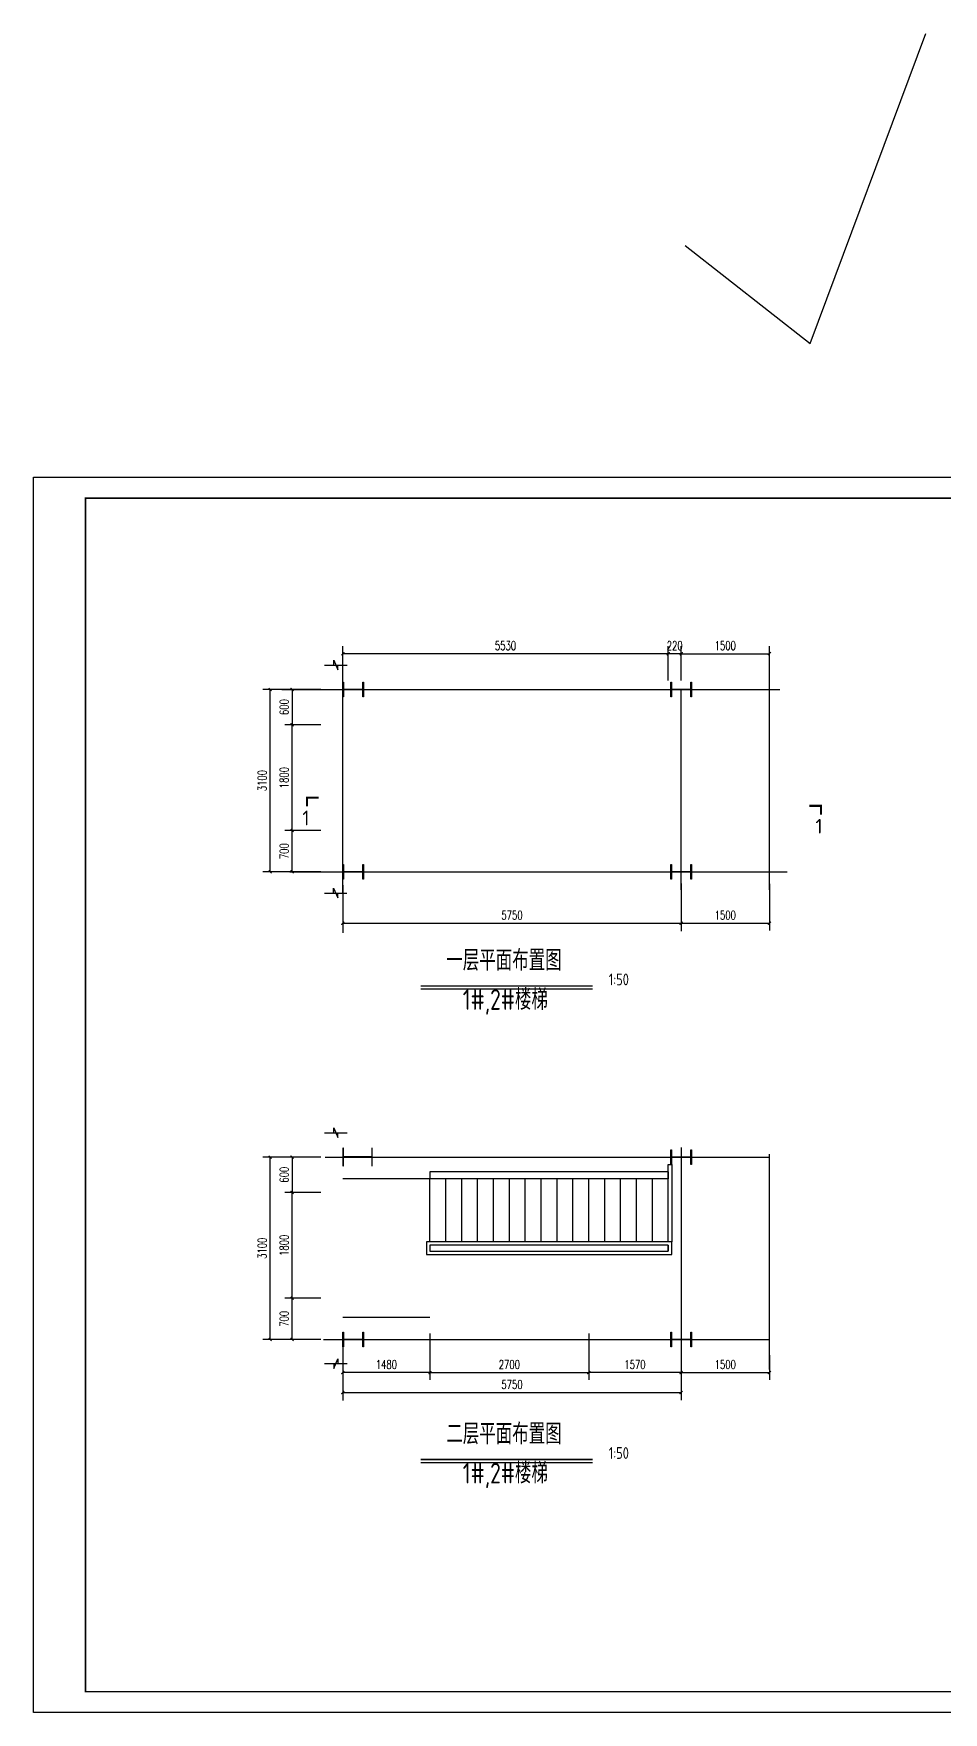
# Model space of a CAD drawing. Extents: x 180850 to 1399066, y 113487 to 334416.
# Drawn here: x 890098 to 905561, y 295984 to 324528 of the extents above; entities that cross this region are included whole.
import ezdxf
from ezdxf.enums import TextEntityAlignment as Align

# ---------------------------------------------------------------- set-up
doc = ezdxf.new("R2010")
doc.units = 0
doc.header["$LTSCALE"] = 1000
for name, color, linetype in [('AXIS', 3, 'Continuous'), ('BORDER', 7, 'Continuous'), ('DOTE', 1, 'Continuous'), ('GZ', 50, 'Continuous'), ('NUM', 7, 'Continuous'), ('PUB_DIM', 3, 'Continuous'), ('PUB_TEXT', 7, 'Continuous'), ('PUB_TITLE', 4, 'Continuous'), ('STAIR', 2, 'Continuous'), ('WALL', 9, 'Continuous')]:
    doc.layers.add(name, color=color, linetype=linetype)
doc.styles.add('_TCH_DIM_T3', font='SIMPLEX', dxfattribs={"width": 0.705882, "bigfont": 'GBCBIG'})
doc.styles.add('TSSD_Norm', font='tssdeng.shx', dxfattribs={"bigfont": 'hztxt.shx'})
doc.dimstyles.new('_TCH_ARCH&&50', dxfattribs={"dimtxt": 148.75, "dimasz": 50, "dimexe": 125, "dimexo": 150, "dimgap": 63.125, "dimtad": 1, "dimdec": 0, "dimzin": 0, "dimdsep": 46, "dimtxsty": '_TCH_DIM_T3', "dimblk": 'ARCHTICK', "dimcen": 0.09, "dimclrt": 7, "dimazin": 2, "dimtfac": 1, "dimtdec": 0, "dimtix": 1, "dimtmove": 2, "dimatfit": 3, "dimfxl": 1, "dimtolj": 1, "dimtzin": 0, "dimarcsym": 0})

# ---------------------------------------------------------------- blocks, each defined once
blk = doc.blocks.new('_ArchTick')
at = {"color": 0, "linetype": 'ByBlock', "const_width": 0.4}
blk.add_lwpolyline([(-0.5, -0.5), (0.5, 0.5)], dxfattribs=at)
blk = doc.blocks.new('*D1610')
at = {"layer": 'AXIS', "color": 0, "lineweight": -2, "transparency": 16777216}
for p, q in [((900884, 313985), (900834, 313985)), ((900884, 313527), (900884, 314110)), ((901104, 313985), (900884, 313985)), ((901104, 313527), (901104, 314110)), ((901104, 313985), (901154, 313985))]:
    blk.add_line(p, q, dxfattribs=at)
at = {"layer": 'Defpoints', "color": 0, "transparency": 16777216}
for p in [(900884, 313985), (900884, 313377), (901104, 313377)]:
    blk.add_point(p, dxfattribs=at)
at = {"layer": 'AXIS', "color": 0, "lineweight": -2, "transparency": 16777216, "xscale": 50, "yscale": 50, "zscale": 50}
blk.add_blockref('_ArchTick', (900884, 313985), dxfattribs=at)
at = {"layer": 'AXIS', "color": 0, "lineweight": -2, "transparency": 16777216, "xscale": 50, "yscale": 50, "zscale": 50, "rotation": 180}
blk.add_blockref('_ArchTick', (901104, 313985), dxfattribs=at)
at = {"layer": 'AXIS', "color": 7, "transparency": 16777216, "insert": (900994, 314122), "char_height": 148.8, "attachment_point": 5, "style": '_TCH_DIM_T3'}
blk.add_mtext('\\A1;220', dxfattribs=at)
blk = doc.blocks.new('*D1611')
at = {"layer": 'AXIS', "color": 0, "lineweight": -2, "transparency": 16777216}
for p, q in [((895354, 313571), (895354, 314110)), ((900884, 313985), (895354, 313985)), ((900884, 313527), (900884, 314110))]:
    blk.add_line(p, q, dxfattribs=at)
at = {"layer": 'Defpoints', "color": 0, "transparency": 16777216}
for p in [(895354, 313985), (895354, 313421), (900884, 313377)]:
    blk.add_point(p, dxfattribs=at)
at = {"layer": 'AXIS', "color": 0, "lineweight": -2, "transparency": 16777216, "xscale": 50, "yscale": 50, "zscale": 50, "rotation": 180}
blk.add_blockref('_ArchTick', (895354, 313985), dxfattribs=at)
at = {"layer": 'AXIS', "color": 0, "lineweight": -2, "transparency": 16777216, "xscale": 50, "yscale": 50, "zscale": 50}
blk.add_blockref('_ArchTick', (900884, 313985), dxfattribs=at)
at = {"layer": 'AXIS', "color": 7, "transparency": 16777216, "insert": (898119, 314122), "char_height": 148.8, "attachment_point": 5, "style": '_TCH_DIM_T3'}
blk.add_mtext('\\A1;5530', dxfattribs=at)
blk = doc.blocks.new('*D1614')
at = {"layer": 'AXIS', "color": 0, "linetype": 'ByBlock', "lineweight": -2, "transparency": 16777216}
for p, q in [((895354, 310002), (895354, 309276)), ((901104, 310002), (901104, 309276)), ((895354, 309401), (901104, 309401))]:
    blk.add_line(p, q, dxfattribs=at)
at = {"layer": 'Defpoints', "color": 0, "linetype": 'ByBlock', "transparency": 16777216}
for p in [(895354, 310152), (901104, 310152), (901104, 309401)]:
    blk.add_point(p, dxfattribs=at)
at = {"layer": 'AXIS', "color": 0, "linetype": 'ByBlock', "lineweight": -2, "transparency": 16777216, "xscale": 50, "yscale": 50, "zscale": 50, "rotation": 180}
blk.add_blockref('_ArchTick', (895354, 309401), dxfattribs=at)
at = {"layer": 'AXIS', "color": 0, "linetype": 'ByBlock', "lineweight": -2, "transparency": 16777216, "xscale": 50, "yscale": 50, "zscale": 50}
blk.add_blockref('_ArchTick', (901104, 309401), dxfattribs=at)
at = {"layer": 'AXIS', "color": 7, "linetype": 'ByBlock', "transparency": 16777216, "insert": (898229, 309539), "char_height": 148.8, "attachment_point": 5, "style": '_TCH_DIM_T3'}
blk.add_mtext('\\A1;5750', dxfattribs=at)
blk = doc.blocks.new('*D1615')
at = {"layer": 'AXIS', "color": 0, "linetype": 'ByBlock', "lineweight": -2, "transparency": 16777216}
for p, q in [((894954, 305426), (893995, 305426)), ((894120, 302326), (894120, 305426)), ((894954, 302326), (893995, 302326))]:
    blk.add_line(p, q, dxfattribs=at)
at = {"layer": 'Defpoints', "color": 0, "linetype": 'ByBlock', "transparency": 16777216}
for p in [(894120, 305426), (895104, 305426), (895104, 302326)]:
    blk.add_point(p, dxfattribs=at)
at = {"layer": 'AXIS', "color": 0, "linetype": 'ByBlock', "lineweight": -2, "transparency": 16777216, "xscale": 50, "yscale": 50, "zscale": 50}
for p, rotation in [((894120, 305426), 90), ((894120, 302326), 270)]:
    blk.add_blockref('_ArchTick', p, dxfattribs=dict(at, rotation=rotation))
at = {"layer": 'AXIS', "color": 7, "linetype": 'ByBlock', "transparency": 16777216, "insert": (893982, 303876), "char_height": 148.8, "attachment_point": 5, "rotation": 90, "style": '_TCH_DIM_T3'}
blk.add_mtext('\\A1;3100', dxfattribs=at)
blk = doc.blocks.new('*D1616')
at = {"layer": 'AXIS', "color": 0, "linetype": 'ByBlock', "lineweight": -2, "transparency": 16777216}
for p, q in [((895354, 302051), (895354, 301296)), ((901104, 302051), (901104, 301296)), ((895354, 301421), (901104, 301421))]:
    blk.add_line(p, q, dxfattribs=at)
at = {"layer": 'Defpoints', "color": 0, "linetype": 'ByBlock', "transparency": 16777216}
for p in [(895354, 302201), (901104, 302201), (901104, 301421)]:
    blk.add_point(p, dxfattribs=at)
at = {"layer": 'AXIS', "color": 0, "linetype": 'ByBlock', "lineweight": -2, "transparency": 16777216, "xscale": 50, "yscale": 50, "zscale": 50, "rotation": 180}
blk.add_blockref('_ArchTick', (895354, 301421), dxfattribs=at)
at = {"layer": 'AXIS', "color": 0, "linetype": 'ByBlock', "lineweight": -2, "transparency": 16777216, "xscale": 50, "yscale": 50, "zscale": 50}
blk.add_blockref('_ArchTick', (901104, 301421), dxfattribs=at)
at = {"layer": 'AXIS', "color": 7, "linetype": 'ByBlock', "transparency": 16777216, "insert": (898229, 301559), "char_height": 148.8, "attachment_point": 5, "style": '_TCH_DIM_T3'}
blk.add_mtext('\\A1;5750', dxfattribs=at)
blk = doc.blocks.new('*D1617')
at = {"layer": 'AXIS', "color": 0, "lineweight": -2, "transparency": 16777216}
for p, q in [((899534, 302427), (899534, 301637)), ((901104, 302173), (901104, 301637)), ((901104, 301762), (899534, 301762))]:
    blk.add_line(p, q, dxfattribs=at)
at = {"layer": 'Defpoints', "color": 0, "transparency": 16777216}
for p in [(899534, 302577), (901104, 302323), (899534, 301762)]:
    blk.add_point(p, dxfattribs=at)
at = {"layer": 'AXIS', "color": 0, "lineweight": -2, "transparency": 16777216, "xscale": 50, "yscale": 50, "zscale": 50, "rotation": 180}
blk.add_blockref('_ArchTick', (899534, 301762), dxfattribs=at)
at = {"layer": 'AXIS', "color": 0, "lineweight": -2, "transparency": 16777216, "xscale": 50, "yscale": 50, "zscale": 50}
blk.add_blockref('_ArchTick', (901104, 301762), dxfattribs=at)
at = {"layer": 'AXIS', "color": 7, "transparency": 16777216, "insert": (900319, 301900), "char_height": 148.8, "attachment_point": 5, "style": '_TCH_DIM_T3'}
blk.add_mtext('\\A1;1570', dxfattribs=at)
blk = doc.blocks.new('*D1618')
at = {"layer": 'AXIS', "color": 0, "lineweight": -2, "transparency": 16777216}
for p, q in [((896834, 302427), (896834, 301637)), ((899534, 302427), (899534, 301637)), ((896834, 301762), (899534, 301762))]:
    blk.add_line(p, q, dxfattribs=at)
at = {"layer": 'Defpoints', "color": 0, "transparency": 16777216}
for p in [(896834, 302577), (899534, 302577), (899534, 301762)]:
    blk.add_point(p, dxfattribs=at)
at = {"layer": 'AXIS', "color": 0, "lineweight": -2, "transparency": 16777216, "xscale": 50, "yscale": 50, "zscale": 50, "rotation": 180}
blk.add_blockref('_ArchTick', (896834, 301762), dxfattribs=at)
at = {"layer": 'AXIS', "color": 0, "lineweight": -2, "transparency": 16777216, "xscale": 50, "yscale": 50, "zscale": 50}
blk.add_blockref('_ArchTick', (899534, 301762), dxfattribs=at)
at = {"layer": 'AXIS', "color": 7, "transparency": 16777216, "insert": (898184, 301900), "char_height": 148.8, "attachment_point": 5, "style": '_TCH_DIM_T3'}
blk.add_mtext('\\A1;2700', dxfattribs=at)
blk = doc.blocks.new('*D1619')
at = {"layer": 'AXIS', "color": 0, "lineweight": -2, "transparency": 16777216}
for p, q in [((895354, 302427), (895354, 301637)), ((896834, 302427), (896834, 301637)), ((896834, 301762), (895354, 301762))]:
    blk.add_line(p, q, dxfattribs=at)
at = {"layer": 'Defpoints', "color": 0, "transparency": 16777216}
for p in [(895354, 302577), (896834, 302577), (895354, 301762)]:
    blk.add_point(p, dxfattribs=at)
at = {"layer": 'AXIS', "color": 0, "lineweight": -2, "transparency": 16777216, "xscale": 50, "yscale": 50, "zscale": 50, "rotation": 180}
blk.add_blockref('_ArchTick', (895354, 301762), dxfattribs=at)
at = {"layer": 'AXIS', "color": 0, "lineweight": -2, "transparency": 16777216, "xscale": 50, "yscale": 50, "zscale": 50}
blk.add_blockref('_ArchTick', (896834, 301762), dxfattribs=at)
at = {"layer": 'AXIS', "color": 7, "transparency": 16777216, "insert": (896094, 301900), "char_height": 148.8, "attachment_point": 5, "style": '_TCH_DIM_T3'}
blk.add_mtext('\\A1;1480', dxfattribs=at)
blk = doc.blocks.new('*D1836')
at = {"layer": 'AXIS', "color": 0, "lineweight": -2, "transparency": 16777216}
for p, q in [((894978, 310977), (894367, 310977)), ((894492, 310277), (894492, 310977)), ((894978, 310277), (894367, 310277))]:
    blk.add_line(p, q, dxfattribs=at)
at = {"layer": 'Defpoints', "color": 0, "transparency": 16777216}
for p in [(894492, 310977), (895128, 310977), (895128, 310277)]:
    blk.add_point(p, dxfattribs=at)
at = {"layer": 'AXIS', "color": 0, "lineweight": -2, "transparency": 16777216, "xscale": 50, "yscale": 50, "zscale": 50}
for p, rotation in [((894492, 310977), 90), ((894492, 310277), 270)]:
    blk.add_blockref('_ArchTick', p, dxfattribs=dict(at, rotation=rotation))
at = {"layer": 'AXIS', "color": 7, "transparency": 16777216, "insert": (894355, 310627), "char_height": 148.8, "attachment_point": 5, "rotation": 90, "style": '_TCH_DIM_T3'}
blk.add_mtext('\\A1;700', dxfattribs=at)
blk = doc.blocks.new('*D1837')
at = {"layer": 'AXIS', "color": 0, "lineweight": -2, "transparency": 16777216}
for p, q in [((894978, 312777), (894367, 312777)), ((894492, 310977), (894492, 312777)), ((894978, 310977), (894367, 310977))]:
    blk.add_line(p, q, dxfattribs=at)
at = {"layer": 'Defpoints', "color": 0, "transparency": 16777216}
for p in [(894492, 312777), (895128, 312777), (895128, 310977)]:
    blk.add_point(p, dxfattribs=at)
at = {"layer": 'AXIS', "color": 0, "lineweight": -2, "transparency": 16777216, "xscale": 50, "yscale": 50, "zscale": 50}
for p, rotation in [((894492, 312777), 90), ((894492, 310977), 270)]:
    blk.add_blockref('_ArchTick', p, dxfattribs=dict(at, rotation=rotation))
at = {"layer": 'AXIS', "color": 7, "transparency": 16777216, "insert": (894355, 311877), "char_height": 148.8, "attachment_point": 5, "rotation": 90, "style": '_TCH_DIM_T3'}
blk.add_mtext('\\A1;1800', dxfattribs=at)
blk = doc.blocks.new('*D1838')
at = {"layer": 'AXIS', "color": 0, "lineweight": -2, "transparency": 16777216}
for p, q in [((894978, 313377), (894367, 313377)), ((894492, 313377), (894492, 312777)), ((894978, 312777), (894367, 312777))]:
    blk.add_line(p, q, dxfattribs=at)
at = {"layer": 'Defpoints', "color": 0, "transparency": 16777216}
for p in [(895128, 313377), (894492, 312777), (895128, 312777)]:
    blk.add_point(p, dxfattribs=at)
at = {"layer": 'AXIS', "color": 0, "lineweight": -2, "transparency": 16777216, "xscale": 50, "yscale": 50, "zscale": 50}
for p, rotation in [((894492, 313377), 90), ((894492, 312777), 270)]:
    blk.add_blockref('_ArchTick', p, dxfattribs=dict(at, rotation=rotation))
at = {"layer": 'AXIS', "color": 7, "transparency": 16777216, "insert": (894355, 313077), "char_height": 148.8, "attachment_point": 5, "rotation": 90, "style": '_TCH_DIM_T3'}
blk.add_mtext('\\A1;600', dxfattribs=at)
blk = doc.blocks.new('*D1839')
at = {"layer": 'AXIS', "color": 0, "lineweight": -2, "transparency": 16777216}
for p, q in [((894978, 303026), (894367, 303026)), ((894492, 302326), (894492, 303026)), ((894978, 302326), (894367, 302326))]:
    blk.add_line(p, q, dxfattribs=at)
at = {"layer": 'Defpoints', "color": 0, "transparency": 16777216}
for p in [(894492, 303026), (895128, 303026), (895128, 302326)]:
    blk.add_point(p, dxfattribs=at)
at = {"layer": 'AXIS', "color": 0, "lineweight": -2, "transparency": 16777216, "xscale": 50, "yscale": 50, "zscale": 50}
for p, rotation in [((894492, 303026), 90), ((894492, 302326), 270)]:
    blk.add_blockref('_ArchTick', p, dxfattribs=dict(at, rotation=rotation))
at = {"layer": 'AXIS', "color": 7, "transparency": 16777216, "insert": (894355, 302676), "char_height": 148.8, "attachment_point": 5, "rotation": 90, "style": '_TCH_DIM_T3'}
blk.add_mtext('\\A1;700', dxfattribs=at)
blk = doc.blocks.new('*D1840')
at = {"layer": 'AXIS', "color": 0, "lineweight": -2, "transparency": 16777216}
for p, q in [((894978, 304826), (894367, 304826)), ((894492, 303026), (894492, 304826)), ((894978, 303026), (894367, 303026))]:
    blk.add_line(p, q, dxfattribs=at)
at = {"layer": 'Defpoints', "color": 0, "transparency": 16777216}
for p in [(894492, 304826), (895128, 304826), (895128, 303026)]:
    blk.add_point(p, dxfattribs=at)
at = {"layer": 'AXIS', "color": 0, "lineweight": -2, "transparency": 16777216, "xscale": 50, "yscale": 50, "zscale": 50}
for p, rotation in [((894492, 304826), 90), ((894492, 303026), 270)]:
    blk.add_blockref('_ArchTick', p, dxfattribs=dict(at, rotation=rotation))
at = {"layer": 'AXIS', "color": 7, "transparency": 16777216, "insert": (894355, 303926), "char_height": 148.8, "attachment_point": 5, "rotation": 90, "style": '_TCH_DIM_T3'}
blk.add_mtext('\\A1;1800', dxfattribs=at)
blk = doc.blocks.new('*D1841')
at = {"layer": 'AXIS', "color": 0, "lineweight": -2, "transparency": 16777216}
for p, q in [((894978, 305426), (894367, 305426)), ((894492, 305426), (894492, 304826)), ((894978, 304826), (894367, 304826))]:
    blk.add_line(p, q, dxfattribs=at)
at = {"layer": 'Defpoints', "color": 0, "transparency": 16777216}
for p in [(895128, 305426), (894492, 304826), (895128, 304826)]:
    blk.add_point(p, dxfattribs=at)
at = {"layer": 'AXIS', "color": 0, "lineweight": -2, "transparency": 16777216, "xscale": 50, "yscale": 50, "zscale": 50}
for p, rotation in [((894492, 305426), 90), ((894492, 304826), 270)]:
    blk.add_blockref('_ArchTick', p, dxfattribs=dict(at, rotation=rotation))
at = {"layer": 'AXIS', "color": 7, "transparency": 16777216, "insert": (894355, 305126), "char_height": 148.8, "attachment_point": 5, "rotation": 90, "style": '_TCH_DIM_T3'}
blk.add_mtext('\\A1;600', dxfattribs=at)
blk = doc.blocks.new('*D1842')
at = {"layer": 'AXIS', "color": 0, "linetype": 'ByBlock', "lineweight": -2, "transparency": 16777216}
for p, q in [((894954, 313377), (893995, 313377)), ((894120, 310277), (894120, 313377)), ((894954, 310277), (893995, 310277))]:
    blk.add_line(p, q, dxfattribs=at)
at = {"layer": 'Defpoints', "color": 0, "linetype": 'ByBlock', "transparency": 16777216}
for p in [(894120, 313377), (895104, 313377), (895104, 310277)]:
    blk.add_point(p, dxfattribs=at)
at = {"layer": 'AXIS', "color": 0, "linetype": 'ByBlock', "lineweight": -2, "transparency": 16777216, "xscale": 50, "yscale": 50, "zscale": 50}
for p, rotation in [((894120, 313377), 90), ((894120, 310277), 270)]:
    blk.add_blockref('_ArchTick', p, dxfattribs=dict(at, rotation=rotation))
at = {"layer": 'AXIS', "color": 7, "linetype": 'ByBlock', "transparency": 16777216, "insert": (893982, 311827), "char_height": 148.8, "attachment_point": 5, "rotation": 90, "style": '_TCH_DIM_T3'}
blk.add_mtext('\\A1;3100', dxfattribs=at)
blk = doc.blocks.new('*D1843')
at = {"layer": 'AXIS', "color": 0, "lineweight": -2, "transparency": 16777216}
for p, q in [((901104, 313527), (901104, 314110)), ((901104, 313985), (902604, 313985)), ((902604, 313531), (902604, 314110))]:
    blk.add_line(p, q, dxfattribs=at)
at = {"layer": 'Defpoints', "color": 0, "transparency": 16777216}
for p in [(902604, 313985), (901104, 313377), (902604, 313381)]:
    blk.add_point(p, dxfattribs=at)
at = {"layer": 'AXIS', "color": 0, "lineweight": -2, "transparency": 16777216, "xscale": 50, "yscale": 50, "zscale": 50, "rotation": 180}
blk.add_blockref('_ArchTick', (901104, 313985), dxfattribs=at)
at = {"layer": 'AXIS', "color": 0, "lineweight": -2, "transparency": 16777216, "xscale": 50, "yscale": 50, "zscale": 50}
blk.add_blockref('_ArchTick', (902604, 313985), dxfattribs=at)
at = {"layer": 'AXIS', "color": 7, "transparency": 16777216, "insert": (901854, 314122), "char_height": 148.8, "attachment_point": 5, "style": '_TCH_DIM_T3'}
blk.add_mtext('\\A1;1500', dxfattribs=at)
blk = doc.blocks.new('*D1844')
at = {"layer": 'AXIS', "color": 0, "lineweight": -2, "transparency": 16777216}
for p, q in [((901104, 310034), (901104, 309276)), ((902604, 310074), (902604, 309276)), ((901104, 309401), (902604, 309401))]:
    blk.add_line(p, q, dxfattribs=at)
at = {"layer": 'Defpoints', "color": 0, "transparency": 16777216}
for p in [(901104, 310184), (902604, 310224), (902604, 309401)]:
    blk.add_point(p, dxfattribs=at)
at = {"layer": 'AXIS', "color": 0, "lineweight": -2, "transparency": 16777216, "xscale": 50, "yscale": 50, "zscale": 50, "rotation": 180}
blk.add_blockref('_ArchTick', (901104, 309401), dxfattribs=at)
at = {"layer": 'AXIS', "color": 0, "lineweight": -2, "transparency": 16777216, "xscale": 50, "yscale": 50, "zscale": 50}
blk.add_blockref('_ArchTick', (902604, 309401), dxfattribs=at)
at = {"layer": 'AXIS', "color": 7, "transparency": 16777216, "insert": (901854, 309539), "char_height": 148.8, "attachment_point": 5, "style": '_TCH_DIM_T3'}
blk.add_mtext('\\A1;1500', dxfattribs=at)
blk = doc.blocks.new('*D1848')
at = {"layer": 'AXIS', "color": 0, "lineweight": -2, "transparency": 16777216}
for p, q in [((901104, 302056), (901104, 301637)), ((902604, 302061), (902604, 301637)), ((901104, 301762), (902604, 301762))]:
    blk.add_line(p, q, dxfattribs=at)
at = {"layer": 'Defpoints', "color": 0, "transparency": 16777216}
for p in [(901104, 302206), (902604, 302211), (902604, 301762)]:
    blk.add_point(p, dxfattribs=at)
at = {"layer": 'AXIS', "color": 0, "lineweight": -2, "transparency": 16777216, "xscale": 50, "yscale": 50, "zscale": 50, "rotation": 180}
blk.add_blockref('_ArchTick', (901104, 301762), dxfattribs=at)
at = {"layer": 'AXIS', "color": 0, "lineweight": -2, "transparency": 16777216, "xscale": 50, "yscale": 50, "zscale": 50}
blk.add_blockref('_ArchTick', (902604, 301762), dxfattribs=at)
at = {"layer": 'AXIS', "color": 7, "transparency": 16777216, "insert": (901854, 301900), "char_height": 148.8, "attachment_point": 5, "style": '_TCH_DIM_T3'}
blk.add_mtext('\\A1;1500', dxfattribs=at)

msp = doc.modelspace()

# ---------------------------------------------------------------- linework, layer by layer
for p, q in [((903295.14, 319260.65), (905263.7, 324528.11)), ((901171.66, 320927.29), (903295.14, 319260.65))]:
    msp.add_line(p, q)
msp.add_lwpolyline([(900884.35, 305301.18), (900944.35, 305301.18), (900944.35, 303987.04), (900884.35, 303987.04)], close=True)
at = {"layer": 'AXIS'}
for p, q in [((894904.35, 313376.72), (894453.77, 313376.72)), ((895353.84, 310050.46), (895353.84, 309240.09)), ((901104.35, 310075.46), (901104.35, 309265.09)), ((894904.35, 305426.18), (893993.97, 305426.18)), ((895353.84, 302099.92), (895353.84, 301289.55)), ((901104.35, 302124.92), (901104.35, 301314.55))]:
    msp.add_line(p, q, dxfattribs=at)
at = {"layer": 'BORDER', "const_width": 26.52}
msp.add_lwpolyline([(890982.02, 296337.71), (890982.02, 316630.62), (919476.94, 316630.62), (919476.94, 296337.71)], close=True, dxfattribs=at)
at = {"layer": 'DOTE'}
for p, q in [((902604.35, 309971.05), (902604.35, 313634.05)), ((894314.41, 313376.72), (902780.99, 313376.72)), ((901104.35, 309971.05), (901104.35, 313376.72)), ((894453.77, 310276.72), (902905.76, 310276.72)), ((895055.67, 305426.18), (902604.35, 305426.18)), ((901104.35, 305587.92), (901104.35, 302011.96)), ((902604.35, 301814.21), (902604.35, 305477.22)), ((895023.45, 302326.18), (902604.35, 302326.18))]:
    msp.add_line(p, q, dxfattribs=at)
at = {"layer": 'GZ'}
for points in [[(895354.35, 313251.72), (895354.35, 313501.72), (895364.35, 313501.72), (895364.35, 313383.57), (895369.35, 313379.72), (895689.7, 313379.72), (895694.35, 313383.57), (895694.35, 313501.72), (895704.35, 313501.72), (895704.35, 313251.72), (895694.35, 313251.72), (895694.35, 313369.72), (895689.86, 313373.72), (895369.35, 313373.72), (895364.35, 313369.72), (895364.35, 313251.72), (895354.35, 313251.72)], [(900929.09, 313251.72), (900929.09, 313501.72), (900939.09, 313501.72), (900939.09, 313383.57), (900944.09, 313379.72), (901264.44, 313379.72), (901269.09, 313383.57), (901269.09, 313501.72), (901279.09, 313501.72), (901279.09, 313251.72), (901269.09, 313251.72), (901269.09, 313369.72), (901264.61, 313373.72), (900944.09, 313373.72), (900939.09, 313369.72), (900939.09, 313251.72), (900929.09, 313251.72)], [(895354.35, 310151.72), (895354.35, 310401.72), (895364.35, 310401.72), (895364.35, 310283.57), (895369.35, 310279.72), (895689.7, 310279.72), (895694.35, 310283.57), (895694.35, 310401.72), (895704.35, 310401.72), (895704.35, 310151.72), (895694.35, 310151.72), (895694.35, 310269.72), (895689.86, 310273.72), (895369.35, 310273.72), (895364.35, 310269.72), (895364.35, 310151.72), (895354.35, 310151.72)], [(900929.09, 310151.72), (900929.09, 310401.72), (900939.09, 310401.72), (900939.09, 310283.57), (900944.09, 310279.72), (901264.44, 310279.72), (901269.09, 310283.57), (901269.09, 310401.72), (901279.09, 310401.72), (901279.09, 310151.72), (901269.09, 310151.72), (901269.09, 310269.72), (901264.61, 310273.72), (900944.09, 310273.72), (900939.09, 310269.72), (900939.09, 310151.72), (900929.09, 310151.72)], [(895354.35, 305576.18), (895354.35, 305276.18), (895364.35, 305276.18), (895364.35, 305419.33), (895369.35, 305423.18), (895839.7, 305423.18), (895844.35, 305419.33), (895844.35, 305276.18), (895854.35, 305276.18), (895854.35, 305576.18), (895844.35, 305576.18), (895844.35, 305433.18), (895839.86, 305429.18), (895369.35, 305429.18), (895364.35, 305433.18), (895364.35, 305576.18), (895354.35, 305576.18)], [(900929.09, 305301.18), (900929.09, 305551.18), (900939.09, 305551.18), (900939.09, 305433.03), (900944.09, 305429.18), (901264.44, 305429.18), (901269.09, 305433.03), (901269.09, 305551.18), (901279.09, 305551.18), (901279.09, 305301.18), (901269.09, 305301.18), (901269.09, 305419.18), (901264.61, 305423.18), (900944.09, 305423.18), (900939.09, 305419.18), (900939.09, 305301.18), (900929.09, 305301.18)], [(895354.35, 302201.18), (895354.35, 302451.18), (895364.35, 302451.18), (895364.35, 302333.03), (895369.35, 302329.18), (895689.7, 302329.18), (895694.35, 302333.03), (895694.35, 302451.18), (895704.35, 302451.18), (895704.35, 302201.18), (895694.35, 302201.18), (895694.35, 302319.18), (895689.86, 302323.18), (895369.35, 302323.18), (895364.35, 302319.18), (895364.35, 302201.18), (895354.35, 302201.18)], [(900929.09, 302201.18), (900929.09, 302451.18), (900939.09, 302451.18), (900939.09, 302333.03), (900944.09, 302329.18), (901264.44, 302329.18), (901269.09, 302333.03), (901269.09, 302451.18), (901279.09, 302451.18), (901279.09, 302201.18), (901269.09, 302201.18), (901269.09, 302319.18), (901264.61, 302323.18), (900944.09, 302323.18), (900939.09, 302319.18), (900939.09, 302201.18), (900929.09, 302201.18)]]:
    msp.add_lwpolyline(points, close=True, dxfattribs=at)
at = {"layer": 'NUM', "const_width": 25}
for points in [[(896678.77, 308336.55), (899597.44, 308336.55)], [(896678.77, 300284.72), (899597.44, 300284.72)]]:
    msp.add_lwpolyline(points, dxfattribs=at)
at = {"layer": 'NUM'}
for points in [[(896678.77, 308286.55), (899597.44, 308286.55)], [(896678.77, 300234.72), (899597.44, 300234.72)]]:
    msp.add_lwpolyline(points, dxfattribs=at)
at = {"layer": 'PUB_DIM', "const_width": 35}
for points in [[(894742.63, 311388.25), (894742.63, 311538.25), (894942.63, 311538.25)], [(903481.19, 311247.86), (903481.19, 311397.86), (903281.19, 311397.86)]]:
    msp.add_lwpolyline(points, dxfattribs=at)
at = {"layer": 'PUB_TITLE'}
msp.add_lwpolyline([(890098.18, 295984.18), (890098.18, 316984.16), (919830.47, 316984.16), (919830.47, 295984.18)], close=True, dxfattribs=at)
at = {"layer": 'STAIR'}
for p, q in [((900884.35, 305177.04), (896834.35, 305177.04)), ((896834.35, 305177.04), (896834.35, 305057.04)), ((900884.35, 305177.04), (900884.35, 305057.04)), ((900884.35, 305057.04), (895354.35, 305057.04)), ((896834.35, 303987.04), (896834.35, 305057.04)), ((897104.35, 303987.04), (897104.35, 305057.04)), ((897374.35, 303987.04), (897374.35, 305057.04)), ((897644.35, 303987.04), (897644.35, 305057.04)), ((897914.35, 303987.04), (897914.35, 305057.04)), ((898184.35, 303987.04), (898184.35, 305057.04)), ((898454.35, 303987.04), (898454.35, 305057.04)), ((898724.35, 303987.04), (898724.35, 305057.04)), ((898994.35, 303987.04), (898994.35, 305057.04)), ((899264.35, 303987.04), (899264.35, 305057.04)), ((899534.35, 303987.04), (899534.35, 305057.04)), ((899804.35, 303987.04), (899804.35, 305057.04)), ((900074.35, 303987.04), (900074.35, 305057.04)), ((900344.35, 303987.04), (900344.35, 305057.04)), ((900614.35, 303987.04), (900614.35, 305057.04)), ((900884.35, 303987.04), (900884.35, 305057.04)), ((900884.35, 303987.04), (896774.35, 303987.04)), ((896774.35, 303987.04), (896774.35, 303767.04)), ((896774.35, 303767.04), (900944.35, 303767.04)), ((898870.15, 303927.04), (896834.35, 303927.04)), ((900884.35, 303927.04), (896834.35, 303927.04)), ((896834.35, 303927.04), (896834.35, 303827.04)), ((896834.35, 303827.04), (900884.35, 303827.04)), ((900884.35, 303927.04), (898978.32, 303927.04)), ((900884.35, 303827.04), (900884.35, 303927.04)), ((900884.35, 303927.04), (900884.35, 303827.04)), ((900944.35, 303767.04), (900944.35, 303987.04)), ((896834.35, 302697.04), (895354.35, 302697.04))]:
    msp.add_line(p, q, dxfattribs=at)
at = {"layer": 'WALL'}
for p, q in [((895043.5, 313788.14), (895425.19, 313788.14)), ((895043.5, 313788.14), (895425.19, 313788.14)), ((895198.72, 313788.14), (895198.72, 313872.78)), ((895198.72, 313872.78), (895271.61, 313708.61)), ((895271.61, 313708.61), (895271.61, 313788.14)), ((895354.35, 309915.76), (895354.35, 313781.9)), ((895197.9, 309914.58), (895197.9, 309999.22)), ((895197.9, 309999.22), (895270.8, 309835.05)), ((895042.69, 309914.58), (895424.37, 309914.58)), ((895270.8, 309835.05), (895270.8, 309914.58)), ((895043.5, 305837.6), (895425.19, 305837.6)), ((895043.5, 305837.6), (895425.19, 305837.6)), ((895198.72, 305837.6), (895198.72, 305922.24)), ((895198.72, 305922.24), (895271.61, 305758.07)), ((895271.61, 305758.07), (895271.61, 305837.6)), ((895043.5, 301914.76), (895425.19, 301914.76)), ((895043.5, 301914.76), (895425.19, 301914.76)), ((895198.72, 301830.12), (895271.61, 301994.29)), ((895198.72, 301914.76), (895198.72, 301830.12)), ((895271.61, 301994.29), (895271.61, 301914.76))]:
    msp.add_line(p, q, dxfattribs=at)

# ---------------------------------------------------------------- texts
at = {"layer": 'NUM', "style": 'TSSD_Norm', "width": 0.8}
for s, height, p in [(' 一层平面布置图', 350, (896942.56, 308491.41)), ('1#,2#楼梯', 350, (897391.87, 307824.4)), ('1:50', 200, (899873.97, 308286.55)), (' 二层平面布置图', 350, (896942.56, 300439.58)), ('1:50', 200, (899873.97, 300234.72)), ('1#,2#楼梯', 350, (897391.87, 299772.57))]:
    msp.add_text(s, height=height, dxfattribs=at).set_placement(p, align=Align.BOTTOM_LEFT)
at = {"layer": 'PUB_TEXT', "style": 'TSSD_Norm'}
for p in [(894726.27, 311191.89), (903447.03, 311051.5)]:
    msp.add_text('1', height=250, dxfattribs=at).set_placement(p, align=Align.MIDDLE_CENTER)

# ---------------------------------------------------------------- dimensions: what is measured, and where the dimension line sits
at = {"layer": 'AXIS'}
for base, p1, p2, picture, middle in [((895354.35, 313984.69), (900884.35, 313376.72), (895354.35, 313420.94), '*D1611', (898119.35, 314122.19)), ((900884.35, 313984.69), (901104.35, 313376.72), (900884.35, 313376.72), '*D1610', (900994.35, 314122.19)), ((895354.35, 301762.43), (896834.35, 302577.04), (895354.35, 302577.04), '*D1619', (896094.35, 301899.93)), ((899534.35, 301762.43), (901104.35, 302323.18), (899534.35, 302577.04), '*D1617', (900319.35, 301899.93))]:
    dim = msp.add_linear_dim(base=base, p1=p1, p2=p2, dimstyle='_TCH_ARCH&&50', dxfattribs=at)
    dim.commit()
    dim.dimension.update_dxf_attribs({"geometry": picture, "text_midpoint": middle})
for base, p1, p2, angle, picture, middle in [((902604.35, 313984.69), (901104.35, 313376.72), (902604.35, 313381.13), 180, '*D1843', (901854.35, 314122.19)), ((894492.01, 312776.72), (895127.59, 313376.72), (895127.66, 312776.72), 270, '*D1838', (894354.51, 313076.72)), ((894492.01, 312776.72), (895127.59, 310976.72), (895127.66, 312776.72), 90, '*D1837', (894354.51, 311876.72)), ((894492.01, 310976.72), (895127.66, 310276.72), (895127.59, 310976.72), 90, '*D1836', (894354.51, 310626.72)), ((902604.35, 309401.02), (901104.35, 310184.15), (902604.35, 310223.97), 180, '*D1844', (901854.35, 309538.52)), ((894492.01, 304826.18), (895127.59, 305426.18), (895127.66, 304826.18), 270, '*D1841', (894354.51, 305126.18)), ((894492.01, 304826.18), (895127.59, 303026.18), (895127.66, 304826.18), 90, '*D1840', (894354.51, 303926.18)), ((894492.01, 303026.18), (895127.66, 302326.18), (895127.59, 303026.18), 90, '*D1839', (894354.51, 302676.18)), ((899534.35, 301762.43), (896834.35, 302577.04), (899534.35, 302577.04), 180, '*D1618', (898184.35, 301899.93)), ((902604.35, 301762.43), (901104.35, 302206.18), (902604.35, 302210.59), 180, '*D1848', (901854.35, 301899.93))]:
    dim = msp.add_linear_dim(base=base, p1=p1, p2=p2, angle=angle, dimstyle='_TCH_ARCH&&50', dxfattribs=at)
    dim.commit()
    dim.dimension.update_dxf_attribs({"geometry": picture, "text_midpoint": middle})
at = {"layer": 'AXIS', "linetype": 'ByBlock'}
for base, p1, p2, picture, middle in [((894119.67, 313376.72), (895104.35, 310276.72), (895104.35, 313376.72), '*D1842', (893982.17, 311826.72)), ((894119.67, 305426.18), (895104.35, 302326.18), (895104.35, 305426.18), '*D1615', (893982.17, 303876.18))]:
    dim = msp.add_linear_dim(base=base, p1=p1, p2=p2, angle=90, dimstyle='_TCH_ARCH&&50', dxfattribs=at)
    dim.commit()
    dim.dimension.update_dxf_attribs({"geometry": picture, "text_midpoint": middle})
for base, p1, p2, picture, middle in [((901104.35, 309401.02), (895354.35, 310151.72), (901104.35, 310151.72), '*D1614', (898229.35, 309538.52)), ((901104.35, 301421.41), (895354.35, 302201.18), (901104.35, 302201.18), '*D1616', (898229.35, 301558.91))]:
    dim = msp.add_linear_dim(base=base, p1=p1, p2=p2, dimstyle='_TCH_ARCH&&50', dxfattribs=at)
    dim.commit()
    dim.dimension.update_dxf_attribs({"geometry": picture, "text_midpoint": middle})

doc.saveas('drawing.dxf')
